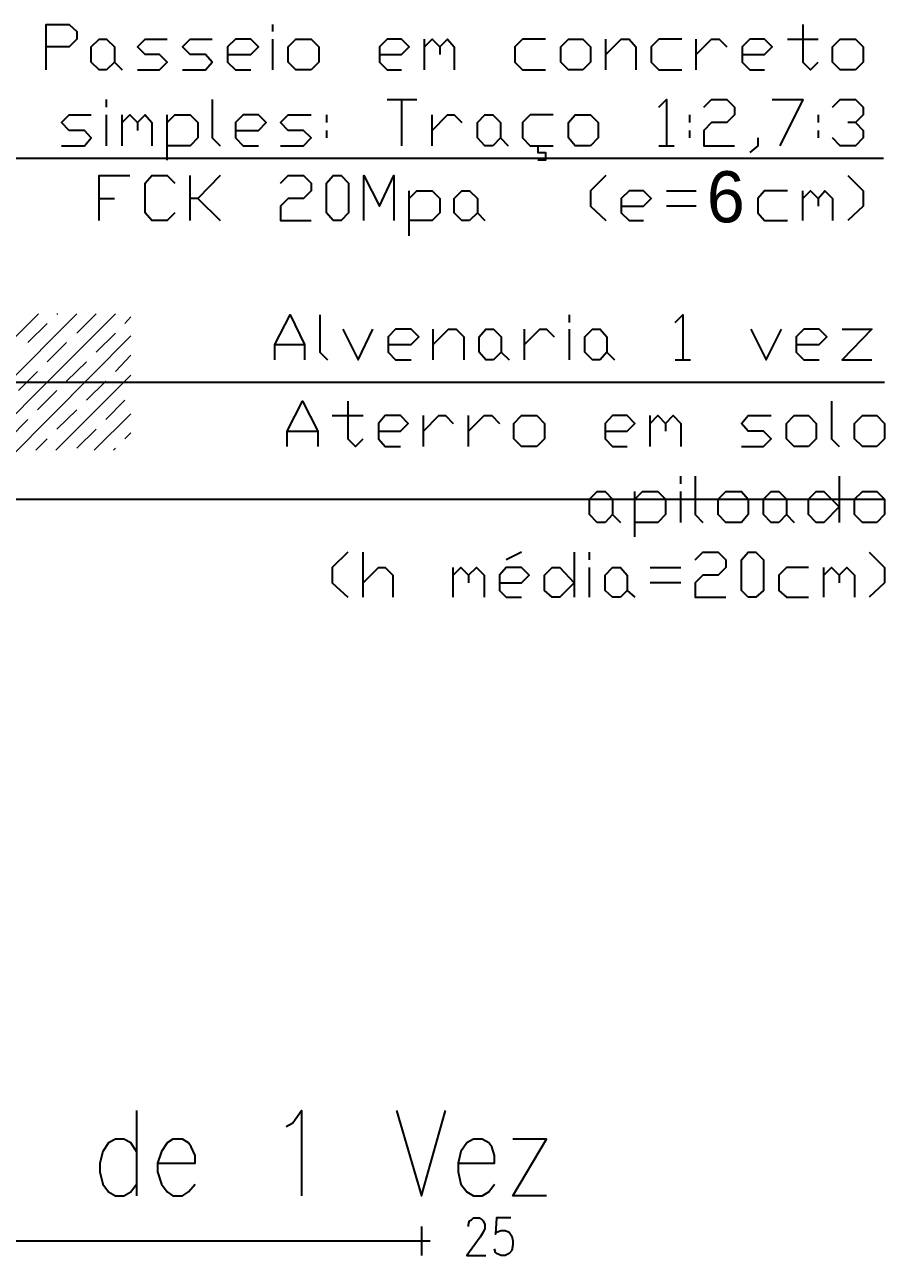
# Model space of a CAD drawing. Header units: feet. Extents: x 203667 to 205527, y 9204857 to 9205156.
# Drawn here: x 203719.948 to 203720.895, y 9204916.151 to 9204917.506 of the extents above; entities that cross this region are included whole.
import ezdxf

# ---------------------------------------------------------------- set-up
doc = ezdxf.new("R2010")
doc.units = ezdxf.units.FT
doc.header["$LTSCALE"] = 0.3
doc.header["$MEASUREMENT"] = 0
for name, color, linetype in [('PDF2_0', 7, 'Continuous'), ('PDF2_A_Texto', 7, 'Continuous'), ('PDF_Text', 7, 'Continuous')]:
    doc.layers.add(name, color=color, linetype=linetype)

msp = doc.modelspace()

# ---------------------------------------------------------------- linework, layer by layer
at = {"layer": 'PDF2_0', "color": 45, "lineweight": 5, "true_color": 0xab7f53}
for points in [[(203719.8448, 9204917.0689), (203719.9632, 9204917.1874)], [(203719.8448, 9204917.0266), (203720.0055, 9204917.1874)], [(203719.8448, 9204916.9843), (203720.0479, 9204917.1874)], [(203719.9833, 9204917.1874), (203719.9844, 9204917.1874)], [(203720.0055, 9204917.1662), (203720.0267, 9204917.1874)], [(203720.0584, 9204917.1768), (203720.0648, 9204917.1842)], [(203719.9516, 9204917.1557), (203719.9728, 9204917.1768)], [(203720.0267, 9204917.1451), (203720.0479, 9204917.1662)], [(203719.8448, 9204916.942), (203720.0648, 9204917.1631)], [(203719.9728, 9204917.1345), (203719.9939, 9204917.1557)], [(203720.0479, 9204917.1239), (203720.0648, 9204917.1419)], [(203719.941, 9204917.1028), (203719.9622, 9204917.1239)], [(203719.9939, 9204917.1133), (203720.0161, 9204917.1345)], [(203719.9823, 9204917.0372), (203720.0648, 9204917.1197)], [(203720.0161, 9204917.0922), (203720.0373, 9204917.1133)], [(203719.9622, 9204917.0816), (203719.9833, 9204917.1028)], [(203720.0373, 9204917.071), (203720.0584, 9204917.0922)], [(203719.9304, 9204917.0499), (203719.9516, 9204917.071)], [(203719.9833, 9204917.0604), (203720.0055, 9204917.0816)], [(203720.0246, 9204917.0372), (203720.0648, 9204917.0774)], [(203720.0055, 9204917.0393), (203720.0267, 9204917.0604)], [(203720.0584, 9204917.0499), (203720.0648, 9204917.0562)], [(203719.9601, 9204917.0372), (203719.9728, 9204917.0499)], [(203720.0457, 9204917.0372), (203720.0479, 9204917.0393)]]:
    msp.add_lwpolyline(points, dxfattribs=at)
at = {"layer": 'PDF2_A_Texto', "lineweight": 25}
for points in [[(203719.9717, 9204917.4561), (203719.9717, 9204917.5058), (203719.9971, 9204917.5058), (203720.0055, 9204917.4984), (203720.0055, 9204917.4899), (203719.9971, 9204917.4815), (203719.9717, 9204917.4815)], [(203720.2213, 9204917.4984), (203720.2213, 9204917.5058)], [(203720.8053, 9204917.5058), (203720.8053, 9204917.4645), (203720.8137, 9204917.4561), (203720.8222, 9204917.4645)], [(203720.0722, 9204917.4561), (203720.0965, 9204917.4561), (203720.105, 9204917.4645), (203720.0965, 9204917.473), (203720.0807, 9204917.473), (203720.0722, 9204917.4815), (203720.0807, 9204917.4899), (203720.105, 9204917.4899)], [(203720.1219, 9204917.4561), (203720.1473, 9204917.4561), (203720.1547, 9204917.4645), (203720.1473, 9204917.473), (203720.1304, 9204917.473), (203720.1219, 9204917.4815), (203720.1304, 9204917.4899), (203720.1547, 9204917.4899)], [(203720.1716, 9204917.473), (203720.197, 9204917.473), (203720.2055, 9204917.4815), (203720.197, 9204917.4899), (203720.1801, 9204917.4899), (203720.1716, 9204917.4815), (203720.1716, 9204917.4645), (203720.1801, 9204917.4561), (203720.197, 9204917.4561)], [(203720.2213, 9204917.4561), (203720.2213, 9204917.4899)], [(203720.3388, 9204917.473), (203720.3631, 9204917.473), (203720.3716, 9204917.4815), (203720.3631, 9204917.4899), (203720.3472, 9204917.4899), (203720.3388, 9204917.4815), (203720.3388, 9204917.4645), (203720.3472, 9204917.4561), (203720.3631, 9204917.4561)], [(203720.3885, 9204917.4561), (203720.3885, 9204917.4899)], [(203720.3885, 9204917.4815), (203720.3969, 9204917.4899), (203720.4054, 9204917.4815), (203720.4054, 9204917.473)], [(203720.4054, 9204917.4815), (203720.4139, 9204917.4899), (203720.4213, 9204917.4815), (203720.4213, 9204917.4561)], [(203720.5218, 9204917.4899), (203720.4964, 9204917.4899), (203720.4879, 9204917.4815), (203720.4879, 9204917.4645), (203720.4964, 9204917.4561), (203720.5218, 9204917.4561)], [(203720.5884, 9204917.4561), (203720.5884, 9204917.4899)], [(203720.5884, 9204917.473), (203720.6053, 9204917.4899), (203720.6138, 9204917.4899), (203720.6212, 9204917.4815), (203720.6212, 9204917.4561)], [(203720.672, 9204917.4899), (203720.6466, 9204917.4899), (203720.6381, 9204917.4815), (203720.6381, 9204917.4645), (203720.6466, 9204917.4561), (203720.672, 9204917.4561)], [(203720.6879, 9204917.4561), (203720.6879, 9204917.4899)], [(203720.6879, 9204917.473), (203720.7048, 9204917.4899), (203720.7132, 9204917.4899), (203720.7217, 9204917.4815)], [(203720.7386, 9204917.473), (203720.763, 9204917.473), (203720.7714, 9204917.4815), (203720.763, 9204917.4899), (203720.7471, 9204917.4899), (203720.7386, 9204917.4815), (203720.7386, 9204917.4645), (203720.7471, 9204917.4561), (203720.763, 9204917.4561)], [(203720.7883, 9204917.4899), (203720.8222, 9204917.4899)], [(203720.0468, 9204917.4645), (203720.0553, 9204917.4561)], [(203720.0383, 9204917.4148), (203720.0383, 9204917.4233)], [(203720.1547, 9204917.4233), (203720.1547, 9204917.381), (203720.1632, 9204917.3725)], [(203720.3472, 9204917.4233), (203720.38, 9204917.4233)], [(203720.3631, 9204917.4233), (203720.3631, 9204917.3725)], [(203720.6466, 9204917.4148), (203720.6551, 9204917.4233), (203720.6551, 9204917.3725)], [(203720.6963, 9204917.4148), (203720.7048, 9204917.4233), (203720.7217, 9204917.4233), (203720.7302, 9204917.4148), (203720.7302, 9204917.4064), (203720.7217, 9204917.3979), (203720.7048, 9204917.3979), (203720.6963, 9204917.3894), (203720.6963, 9204917.3725), (203720.7302, 9204917.3725)], [(203720.7714, 9204917.4233), (203720.8053, 9204917.4233), (203720.7799, 9204917.3725)], [(203720.8381, 9204917.4148), (203720.8465, 9204917.4233), (203720.8635, 9204917.4233), (203720.8719, 9204917.4148), (203720.8719, 9204917.4064), (203720.8635, 9204917.3979), (203720.855, 9204917.3979)], [(203719.9886, 9204917.3725), (203720.014, 9204917.3725), (203720.0214, 9204917.381), (203720.014, 9204917.3894), (203719.9971, 9204917.3894), (203719.9886, 9204917.3979), (203719.9971, 9204917.4064), (203720.0214, 9204917.4064)], [(203720.0383, 9204917.3725), (203720.0383, 9204917.4064)], [(203720.0553, 9204917.3725), (203720.0553, 9204917.4064)], [(203720.0553, 9204917.3979), (203720.0637, 9204917.4064), (203720.0722, 9204917.3979), (203720.0722, 9204917.3894)], [(203720.0722, 9204917.3979), (203720.0807, 9204917.4064), (203720.0881, 9204917.3979), (203720.0881, 9204917.3725)], [(203720.105, 9204917.3566), (203720.105, 9204917.4064)], [(203720.105, 9204917.3979), (203720.1134, 9204917.4064), (203720.1304, 9204917.4064), (203720.1388, 9204917.3979), (203720.1388, 9204917.381), (203720.1304, 9204917.3725), (203720.105, 9204917.3725)], [(203720.1801, 9204917.3894), (203720.2055, 9204917.3894), (203720.2139, 9204917.3979), (203720.2055, 9204917.4064), (203720.1886, 9204917.4064), (203720.1801, 9204917.3979), (203720.1801, 9204917.381), (203720.1886, 9204917.3725), (203720.2055, 9204917.3725)], [(203720.2298, 9204917.3725), (203720.2552, 9204917.3725), (203720.2637, 9204917.381), (203720.2552, 9204917.3894), (203720.2383, 9204917.3894), (203720.2298, 9204917.3979), (203720.2383, 9204917.4064), (203720.2637, 9204917.4064)], [(203720.2806, 9204917.4064), (203720.2806, 9204917.3979)], [(203720.3969, 9204917.3725), (203720.3969, 9204917.4064)], [(203720.3969, 9204917.3894), (203720.4139, 9204917.4064), (203720.4213, 9204917.4064), (203720.4297, 9204917.3979)], [(203720.5302, 9204917.4064), (203720.5048, 9204917.4064), (203720.4964, 9204917.3979), (203720.4964, 9204917.381), (203720.5048, 9204917.3725), (203720.5302, 9204917.3725)], [(203720.6804, 9204917.4064), (203720.6804, 9204917.3979)], [(203720.8222, 9204917.4064), (203720.8222, 9204917.3979)], [(203720.8635, 9204917.3979), (203720.8719, 9204917.3894), (203720.8719, 9204917.381), (203720.8635, 9204917.3725), (203720.8465, 9204917.3725), (203720.8381, 9204917.381)], [(203720.2806, 9204917.3894), (203720.2806, 9204917.381)], [(203720.6804, 9204917.3894), (203720.6804, 9204917.381)], [(203720.8222, 9204917.3894), (203720.8222, 9204917.381)], [(203720.4721, 9204917.381), (203720.4805, 9204917.3725)], [(203720.5133, 9204917.3725), (203720.5133, 9204917.3651), (203720.5218, 9204917.3651), (203720.5218, 9204917.3566), (203720.5133, 9204917.3566)], [(203720.6466, 9204917.3725), (203720.6635, 9204917.3725)], [(203720.7556, 9204917.381), (203720.7556, 9204917.3725), (203720.7471, 9204917.3651)], [(203719.6469, 9204917.216), (203719.8966, 9204917.3588), (203720.8941, 9204917.3588)], [(203720.0299, 9204917.29), (203720.0299, 9204917.3397), (203720.0637, 9204917.3397)], [(203720.1134, 9204917.2985), (203720.105, 9204917.29), (203720.0881, 9204917.29), (203720.0807, 9204917.2985), (203720.0807, 9204917.3313), (203720.0881, 9204917.3397), (203720.105, 9204917.3397), (203720.1134, 9204917.3313)], [(203720.1304, 9204917.29), (203720.1304, 9204917.3397)], [(203720.1632, 9204917.3397), (203720.1388, 9204917.3143), (203720.1304, 9204917.3143)], [(203720.2298, 9204917.3313), (203720.2383, 9204917.3397), (203720.2552, 9204917.3397), (203720.2637, 9204917.3313), (203720.2637, 9204917.3228), (203720.2552, 9204917.3143), (203720.2383, 9204917.3143), (203720.2298, 9204917.3059), (203720.2298, 9204917.29), (203720.2637, 9204917.29)], [(203720.3218, 9204917.29), (203720.3218, 9204917.3397), (203720.3388, 9204917.3059), (203720.3546, 9204917.3397), (203720.3546, 9204917.29)], [(203720.5884, 9204917.3397), (203720.5715, 9204917.3228), (203720.5715, 9204917.3059), (203720.5884, 9204917.29)], [(203720.855, 9204917.3397), (203720.8719, 9204917.3228), (203720.8719, 9204917.3059), (203720.855, 9204917.29)], [(203720.0299, 9204917.3143), (203720.0468, 9204917.3143)], [(203720.1388, 9204917.3143), (203720.1632, 9204917.29)], [(203720.3716, 9204917.2731), (203720.3716, 9204917.3228)], [(203720.3716, 9204917.3143), (203720.38, 9204917.3228), (203720.3969, 9204917.3228), (203720.4054, 9204917.3143), (203720.4054, 9204917.2985), (203720.3969, 9204917.29), (203720.3716, 9204917.29)], [(203720.6053, 9204917.3059), (203720.6297, 9204917.3059), (203720.6381, 9204917.3143), (203720.6297, 9204917.3228), (203720.6138, 9204917.3228), (203720.6053, 9204917.3143), (203720.6053, 9204917.2985), (203720.6138, 9204917.29), (203720.6297, 9204917.29)], [(203720.6551, 9204917.3228), (203720.6879, 9204917.3228)], [(203720.7883, 9204917.3228), (203720.763, 9204917.3228), (203720.7556, 9204917.3143), (203720.7556, 9204917.2985), (203720.763, 9204917.29), (203720.7883, 9204917.29)], [(203720.8053, 9204917.29), (203720.8053, 9204917.3228)], [(203720.8053, 9204917.3143), (203720.8137, 9204917.3228), (203720.8222, 9204917.3143), (203720.8222, 9204917.3059)], [(203720.8222, 9204917.3143), (203720.8296, 9204917.3228), (203720.8381, 9204917.3143), (203720.8381, 9204917.29)], [(203720.6879, 9204917.3059), (203720.6551, 9204917.3059)], [(203720.4467, 9204917.2985), (203720.4551, 9204917.29)], [(203720.2235, 9204917.1366), (203720.2235, 9204917.1535), (203720.2404, 9204917.1863), (203720.2563, 9204917.1535), (203720.2563, 9204917.1366)], [(203720.2732, 9204917.1863), (203720.2732, 9204917.1451), (203720.2816, 9204917.1366)], [(203720.5482, 9204917.1779), (203720.5482, 9204917.1863)], [(203720.6646, 9204917.1779), (203720.673, 9204917.1863), (203720.673, 9204917.1366)], [(203720.2986, 9204917.1705), (203720.3155, 9204917.1366), (203720.3314, 9204917.1705)], [(203720.3483, 9204917.1535), (203720.3737, 9204917.1535), (203720.3821, 9204917.162), (203720.3737, 9204917.1705), (203720.3567, 9204917.1705), (203720.3483, 9204917.162), (203720.3483, 9204917.1451), (203720.3567, 9204917.1366), (203720.3737, 9204917.1366)], [(203720.398, 9204917.1366), (203720.398, 9204917.1705)], [(203720.398, 9204917.1535), (203720.4149, 9204917.1705), (203720.4234, 9204917.1705), (203720.4319, 9204917.162), (203720.4319, 9204917.1366)], [(203720.4985, 9204917.1366), (203720.4985, 9204917.1705)], [(203720.4985, 9204917.1535), (203720.5154, 9204917.1705), (203720.5228, 9204917.1705), (203720.5313, 9204917.162)], [(203720.5482, 9204917.1366), (203720.5482, 9204917.1705)], [(203720.7481, 9204917.1705), (203720.7651, 9204917.1366), (203720.782, 9204917.1705)], [(203720.7979, 9204917.1535), (203720.8233, 9204917.1535), (203720.8317, 9204917.162), (203720.8233, 9204917.1705), (203720.8063, 9204917.1705), (203720.7979, 9204917.162), (203720.7979, 9204917.1451), (203720.8063, 9204917.1366), (203720.8233, 9204917.1366)], [(203720.8486, 9204917.1705), (203720.8814, 9204917.1705), (203720.8486, 9204917.1366), (203720.8814, 9204917.1366)], [(203720.2235, 9204917.1535), (203720.2563, 9204917.1535)], [(203720.4731, 9204917.1451), (203720.4816, 9204917.1366)], [(203720.5895, 9204917.1451), (203720.5979, 9204917.1366)], [(203720.6646, 9204917.1366), (203720.6815, 9204917.1366)], [(203719.7675, 9204917.1123), (203720.8952, 9204917.1123)], [(203720.2372, 9204917.0414), (203720.2372, 9204917.0583), (203720.2541, 9204917.0911), (203720.2711, 9204917.0583), (203720.2711, 9204917.0414)], [(203720.3039, 9204917.0911), (203720.3039, 9204917.0499), (203720.3123, 9204917.0414), (203720.3208, 9204917.0499)], [(203720.837, 9204917.0911), (203720.837, 9204917.0499), (203720.8455, 9204917.0414)], [(203720.2869, 9204917.0753), (203720.3208, 9204917.0753)], [(203720.3377, 9204917.0583), (203720.362, 9204917.0583), (203720.3705, 9204917.0668), (203720.362, 9204917.0753), (203720.3451, 9204917.0753), (203720.3377, 9204917.0668), (203720.3377, 9204917.0499), (203720.3451, 9204917.0414), (203720.362, 9204917.0414)], [(203720.3874, 9204917.0414), (203720.3874, 9204917.0753)], [(203720.3874, 9204917.0583), (203720.4044, 9204917.0753), (203720.4118, 9204917.0753), (203720.4202, 9204917.0668)], [(203720.4371, 9204917.0414), (203720.4371, 9204917.0753)], [(203720.4371, 9204917.0583), (203720.4541, 9204917.0753), (203720.4625, 9204917.0753), (203720.471, 9204917.0668)], [(203720.5874, 9204917.0583), (203720.6117, 9204917.0583), (203720.6202, 9204917.0668), (203720.6117, 9204917.0753), (203720.5958, 9204917.0753), (203720.5874, 9204917.0668), (203720.5874, 9204917.0499), (203720.5958, 9204917.0414), (203720.6117, 9204917.0414)], [(203720.6371, 9204917.0414), (203720.6371, 9204917.0753)], [(203720.6371, 9204917.0668), (203720.6455, 9204917.0753), (203720.654, 9204917.0668), (203720.654, 9204917.0583)], [(203720.654, 9204917.0668), (203720.6625, 9204917.0753), (203720.6709, 9204917.0668), (203720.6709, 9204917.0414)], [(203720.7376, 9204917.0414), (203720.7619, 9204917.0414), (203720.7704, 9204917.0499), (203720.7619, 9204917.0583), (203720.745, 9204917.0583), (203720.7376, 9204917.0668), (203720.745, 9204917.0753), (203720.7704, 9204917.0753)], [(203720.2372, 9204917.0583), (203720.2711, 9204917.0583)], [(203720.6709, 9204917.0002), (203720.6709, 9204917.0086)], [(203720.6868, 9204917.0086), (203720.6868, 9204916.9663), (203720.6953, 9204916.9578)], [(203720.8455, 9204917.0086), (203720.8455, 9204916.9578)], [(203720.6202, 9204916.942), (203720.6202, 9204916.9917)], [(203720.6202, 9204916.9832), (203720.6286, 9204916.9917), (203720.6455, 9204916.9917), (203720.654, 9204916.9832), (203720.654, 9204916.9663), (203720.6455, 9204916.9578), (203720.6202, 9204916.9578)], [(203720.6709, 9204916.9578), (203720.6709, 9204916.9917)], [(203719.3529, 9204916.9832), (203720.8952, 9204916.9832)], [(203720.5958, 9204916.9663), (203720.6043, 9204916.9578)], [(203720.7873, 9204916.9663), (203720.7958, 9204916.9578)], [(203720.3039, 9204916.925), (203720.2869, 9204916.9081), (203720.2869, 9204916.8912), (203720.3039, 9204916.8753)], [(203720.3208, 9204916.8753), (203720.3208, 9204916.925)], [(203720.4953, 9204916.925), (203720.4784, 9204916.9166)], [(203720.5535, 9204916.925), (203720.5535, 9204916.8753)], [(203720.5704, 9204916.9166), (203720.5704, 9204916.925)], [(203720.6868, 9204916.9166), (203720.6953, 9204916.925), (203720.7122, 9204916.925), (203720.7206, 9204916.9166), (203720.7206, 9204916.9081), (203720.7122, 9204916.8997), (203720.6953, 9204916.8997), (203720.6868, 9204916.8912), (203720.6868, 9204916.8753), (203720.7206, 9204916.8753)], [(203720.8783, 9204916.925), (203720.8952, 9204916.9081), (203720.8952, 9204916.8912), (203720.8783, 9204916.8753)], [(203720.3208, 9204916.8912), (203720.3377, 9204916.9081), (203720.3451, 9204916.9081), (203720.3536, 9204916.8997), (203720.3536, 9204916.8753)], [(203720.4202, 9204916.8753), (203720.4202, 9204916.9081)], [(203720.4202, 9204916.8997), (203720.4287, 9204916.9081), (203720.4371, 9204916.8997), (203720.4371, 9204916.8912)], [(203720.4371, 9204916.8997), (203720.4456, 9204916.9081), (203720.4541, 9204916.8997), (203720.4541, 9204916.8753)], [(203720.471, 9204916.8912), (203720.4953, 9204916.8912), (203720.5038, 9204916.8997), (203720.4953, 9204916.9081), (203720.4784, 9204916.9081), (203720.471, 9204916.8997), (203720.471, 9204916.8827), (203720.4784, 9204916.8753), (203720.4953, 9204916.8753)], [(203720.5704, 9204916.8753), (203720.5704, 9204916.9081)], [(203720.6371, 9204916.9081), (203720.6709, 9204916.9081)], [(203720.8116, 9204916.9081), (203720.7873, 9204916.9081), (203720.7788, 9204916.8997), (203720.7788, 9204916.8827), (203720.7873, 9204916.8753), (203720.8116, 9204916.8753)], [(203720.8285, 9204916.8753), (203720.8285, 9204916.9081)], [(203720.8285, 9204916.8997), (203720.837, 9204916.9081), (203720.8455, 9204916.8997), (203720.8455, 9204916.8912)], [(203720.8455, 9204916.8997), (203720.8539, 9204916.9081), (203720.8624, 9204916.8997), (203720.8624, 9204916.8753)], [(203720.6117, 9204916.8827), (203720.6202, 9204916.8753)], [(203720.6709, 9204916.8912), (203720.6371, 9204916.8912)], [(203720.0711, 9204916.3104), (203720.0711, 9204916.2163)], [(203720.2362, 9204916.2925), (203720.2436, 9204916.2967), (203720.2531, 9204916.3104), (203720.2531, 9204916.2163)], [(203720.3578, 9204916.3104), (203720.3853, 9204916.2163), (203720.4118, 9204916.3104)], [(203720.0711, 9204916.265), (203720.0648, 9204916.2745), (203720.0574, 9204916.2787), (203720.0479, 9204916.2787), (203720.0405, 9204916.2745), (203720.0341, 9204916.265), (203720.0309, 9204916.2523), (203720.0309, 9204916.2427), (203720.0341, 9204916.229), (203720.0405, 9204916.2205), (203720.0479, 9204916.2163), (203720.0574, 9204916.2163), (203720.0648, 9204916.2205), (203720.0711, 9204916.229)], [(203720.0944, 9204916.2523), (203720.1357, 9204916.2523), (203720.1357, 9204916.2607), (203720.1314, 9204916.2702), (203720.1283, 9204916.2745), (203720.1219, 9204916.2787), (203720.1113, 9204916.2787), (203720.105, 9204916.2745), (203720.0986, 9204916.265), (203720.0944, 9204916.2523), (203720.0944, 9204916.2427), (203720.0986, 9204916.229), (203720.105, 9204916.2205), (203720.1113, 9204916.2163), (203720.1219, 9204916.2163), (203720.1283, 9204916.2205), (203720.1357, 9204916.229)], [(203720.4255, 9204916.2523), (203720.4657, 9204916.2523), (203720.4657, 9204916.2607), (203720.4625, 9204916.2702), (203720.4594, 9204916.2745), (203720.452, 9204916.2787), (203720.4424, 9204916.2787), (203720.435, 9204916.2745), (203720.4287, 9204916.265), (203720.4255, 9204916.2523), (203720.4255, 9204916.2427), (203720.4287, 9204916.229), (203720.435, 9204916.2205), (203720.4424, 9204916.2163), (203720.452, 9204916.2163), (203720.4594, 9204916.2205), (203720.4657, 9204916.229)], [(203720.5228, 9204916.2163), (203720.4858, 9204916.2163), (203720.5228, 9204916.2787), (203720.4858, 9204916.2787)], [(203720.4371, 9204916.1824), (203720.4371, 9204916.1846), (203720.4382, 9204916.1888), (203720.4403, 9204916.1898), (203720.4424, 9204916.192), (203720.4488, 9204916.192), (203720.452, 9204916.1898), (203720.453, 9204916.1888), (203720.4551, 9204916.1846), (203720.4551, 9204916.1803), (203720.453, 9204916.1761), (203720.4498, 9204916.1708), (203720.435, 9204916.1507), (203720.4562, 9204916.1507)], [(203720.4837, 9204916.192), (203720.4678, 9204916.192), (203720.4668, 9204916.174), (203720.4678, 9204916.1761), (203720.4731, 9204916.1782), (203720.4773, 9204916.1782), (203720.4816, 9204916.1761), (203720.4847, 9204916.1719), (203720.4858, 9204916.1666), (203720.4858, 9204916.1623), (203720.4847, 9204916.156), (203720.4816, 9204916.1528), (203720.4773, 9204916.1507), (203720.4731, 9204916.1507), (203720.4678, 9204916.1528), (203720.4668, 9204916.1539), (203720.4657, 9204916.1581)], [(203720.3853, 9204916.1824), (203720.3853, 9204916.1507)], [(203717.3768, 9204916.1666), (203720.3948, 9204916.1666)]]:
    msp.add_lwpolyline(points, dxfattribs=at)
for points in [[(203720.0383, 9204917.4561), (203720.0299, 9204917.4561), (203720.0214, 9204917.4645), (203720.0214, 9204917.4815), (203720.0299, 9204917.4899), (203720.0383, 9204917.4899), (203720.0468, 9204917.4815), (203720.0468, 9204917.4645)], [(203720.2637, 9204917.4561), (203720.2467, 9204917.4561), (203720.2383, 9204917.4645), (203720.2383, 9204917.4815), (203720.2467, 9204917.4899), (203720.2637, 9204917.4899), (203720.2721, 9204917.4815), (203720.2721, 9204917.4645)], [(203720.563, 9204917.4561), (203720.5472, 9204917.4561), (203720.5387, 9204917.4645), (203720.5387, 9204917.4815), (203720.5472, 9204917.4899), (203720.563, 9204917.4899), (203720.5715, 9204917.4815), (203720.5715, 9204917.4645)], [(203720.8635, 9204917.4561), (203720.8465, 9204917.4561), (203720.8381, 9204917.4645), (203720.8381, 9204917.4815), (203720.8465, 9204917.4899), (203720.8635, 9204917.4899), (203720.8719, 9204917.4815), (203720.8719, 9204917.4645)], [(203720.4636, 9204917.3725), (203720.4551, 9204917.3725), (203720.4467, 9204917.381), (203720.4467, 9204917.3979), (203720.4551, 9204917.4064), (203720.4636, 9204917.4064), (203720.4721, 9204917.3979), (203720.4721, 9204917.381)], [(203720.5715, 9204917.3725), (203720.5546, 9204917.3725), (203720.5472, 9204917.381), (203720.5472, 9204917.3979), (203720.5546, 9204917.4064), (203720.5715, 9204917.4064), (203720.58, 9204917.3979), (203720.58, 9204917.381)], [(203720.288, 9204917.29), (203720.2806, 9204917.2985), (203720.2806, 9204917.3313), (203720.288, 9204917.3397), (203720.2965, 9204917.3397), (203720.3049, 9204917.3313), (203720.3049, 9204917.2985), (203720.2965, 9204917.29)], [(203720.4382, 9204917.29), (203720.4297, 9204917.29), (203720.4213, 9204917.2985), (203720.4213, 9204917.3143), (203720.4297, 9204917.3228), (203720.4382, 9204917.3228), (203720.4467, 9204917.3143), (203720.4467, 9204917.2985)], [(203720.4646, 9204917.1366), (203720.4562, 9204917.1366), (203720.4488, 9204917.1451), (203720.4488, 9204917.162), (203720.4562, 9204917.1705), (203720.4646, 9204917.1705), (203720.4731, 9204917.162), (203720.4731, 9204917.1451)], [(203720.5821, 9204917.1366), (203720.5736, 9204917.1366), (203720.5651, 9204917.1451), (203720.5651, 9204917.162), (203720.5736, 9204917.1705), (203720.5821, 9204917.1705), (203720.5895, 9204917.162), (203720.5895, 9204917.1451)], [(203720.5123, 9204917.0414), (203720.4953, 9204917.0414), (203720.4869, 9204917.0499), (203720.4869, 9204917.0668), (203720.4953, 9204917.0753), (203720.5123, 9204917.0753), (203720.5207, 9204917.0668), (203720.5207, 9204917.0499)], [(203720.8116, 9204917.0414), (203720.7958, 9204917.0414), (203720.7873, 9204917.0499), (203720.7873, 9204917.0668), (203720.7958, 9204917.0753), (203720.8116, 9204917.0753), (203720.8201, 9204917.0668), (203720.8201, 9204917.0499)], [(203720.8867, 9204917.0414), (203720.8709, 9204917.0414), (203720.8624, 9204917.0499), (203720.8624, 9204917.0668), (203720.8709, 9204917.0753), (203720.8867, 9204917.0753), (203720.8952, 9204917.0668), (203720.8952, 9204917.0499)], [(203720.5874, 9204916.9578), (203720.5789, 9204916.9578), (203720.5704, 9204916.9663), (203720.5704, 9204916.9832), (203720.5789, 9204916.9917), (203720.5874, 9204916.9917), (203720.5958, 9204916.9832), (203720.5958, 9204916.9663)], [(203720.7376, 9204916.9578), (203720.7206, 9204916.9578), (203720.7122, 9204916.9663), (203720.7122, 9204916.9832), (203720.7206, 9204916.9917), (203720.7376, 9204916.9917), (203720.745, 9204916.9832), (203720.745, 9204916.9663)], [(203720.7788, 9204916.9578), (203720.7704, 9204916.9578), (203720.7619, 9204916.9663), (203720.7619, 9204916.9832), (203720.7704, 9204916.9917), (203720.7788, 9204916.9917), (203720.7873, 9204916.9832), (203720.7873, 9204916.9663)], [(203720.8455, 9204916.9748), (203720.8285, 9204916.9578), (203720.8201, 9204916.9578), (203720.8116, 9204916.9663), (203720.8116, 9204916.9832), (203720.8201, 9204916.9917), (203720.8285, 9204916.9917)], [(203720.8867, 9204916.9578), (203720.8709, 9204916.9578), (203720.8624, 9204916.9663), (203720.8624, 9204916.9832), (203720.8709, 9204916.9917), (203720.8867, 9204916.9917), (203720.8952, 9204916.9832), (203720.8952, 9204916.9663)], [(203720.745, 9204916.8753), (203720.7376, 9204916.8827), (203720.7376, 9204916.9166), (203720.745, 9204916.925), (203720.7534, 9204916.925), (203720.7619, 9204916.9166), (203720.7619, 9204916.8827), (203720.7534, 9204916.8753)], [(203720.5535, 9204916.8912), (203720.5376, 9204916.8753), (203720.5292, 9204916.8753), (203720.5207, 9204916.8827), (203720.5207, 9204916.8997), (203720.5292, 9204916.9081), (203720.5376, 9204916.9081)], [(203720.6043, 9204916.8753), (203720.5958, 9204916.8753), (203720.5874, 9204916.8827), (203720.5874, 9204916.8997), (203720.5958, 9204916.9081), (203720.6043, 9204916.9081), (203720.6117, 9204916.8997), (203720.6117, 9204916.8827)]]:
    msp.add_lwpolyline(points, close=True, dxfattribs=at)

# ---------------------------------------------------------------- texts
at = {"layer": 'PDF_Text', "insert": (203720.6995, 9204917.2873), "char_height": 0.0563, "attachment_point": 7}
msp.add_mtext('6', dxfattribs=at)

doc.saveas('drawing.dxf')
